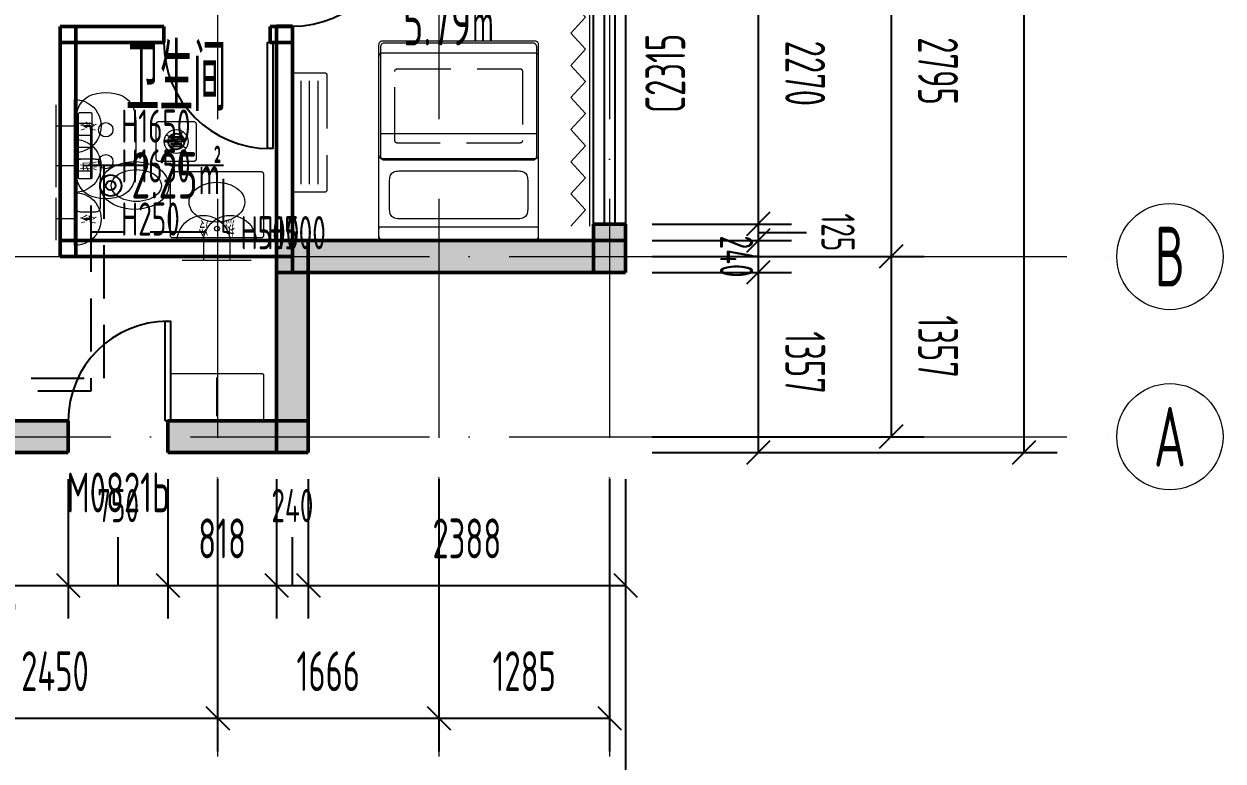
# Model space of a CAD drawing. Header units: millimetres. Extents: x -26062 to 33338, y -26608 to 15392.
# Drawn here: x 3247 to 12276, y -12535 to -6983 of the extents above; entities that cross this region are included whole.
import ezdxf
from ezdxf.enums import TextEntityAlignment as Align

# ---------------------------------------------------------------- set-up
doc = ezdxf.new("R2010")
doc.units = ezdxf.units.MM
doc.header["$LTSCALE"] = 100
doc.linetypes.add('CENTER', pattern=[24, 18, -3, 0, -3])
doc.linetypes.add('DASHED', pattern=[6, 4, -2])
for name, color, linetype, lineweight in [('AXIS', 1, 'CENTER', 13), ('AXIS-NUM', 3, 'CONTINUOUS', 18), ('DIM', 3, 'CONTINUOUS', 13), ('DOOR', 4, 'CONTINUOUS', 25), ('ELEC', 6, 'CONTINUOUS', 18), ('FURN', 8, 'CONTINUOUS', 13), ('MEP-COLD', 4, 'CONTINUOUS', 25), ('MEP-HOT', 6, 'CONTINUOUS', 25), ('ROOM-TEXT', 7, 'CONTINUOUS', 25), ('STRUCT', 7, 'CONTINUOUS', 25), ('WALL', 7, 'CONTINUOUS', 50), ('WALL-HATCH', 7, 'CONTINUOUS', 13), ('WINDOW', 4, 'CONTINUOUS', 25)]:
    doc.layers.add(name, color=color, linetype=linetype, lineweight=lineweight)
doc.styles.add('HZ', font='gbenor.shx', dxfattribs={"width": 0.7, "bigfont": 'gbcbig.shx'})
doc.dimstyles.new('GB', dxfattribs={"dimscale": 100, "dimtxt": 3, "dimasz": 1.25, "dimexe": 2.5, "dimexo": 2, "dimgap": 1, "dimtad": 1, "dimdec": 0, "dimtxsty": 'HZ', "dimtsz": 1.25, "dimcen": 2.5, "dimazin": 3, "dimtfac": 1, "dimtmove": 1, "dimatfit": 3})

# ---------------------------------------------------------------- blocks, each defined once
blk = doc.blocks.new('家具-单人床1.2m-10')
at = {"color": 0, "lineweight": -2}
blk.add_line((-585, -50), (585, -50), dxfattribs=at)
for points in [[(-570, 750), (570, 750), (574.79, 749.79), (579.17, 749.17), (583.13, 748.13), (586.67, 746.67), (589.79, 744.79), (592.5, 742.5), (594.79, 739.79), (596.67, 736.67), (598.13, 733.13), (599.17, 729.17), (599.79, 724.79), (600, 720), (600, -720), (599.79, -724.79), (599.17, -729.17), (598.13, -733.12), (596.67, -736.67), (594.79, -739.79), (592.5, -742.5), (589.79, -744.79), (586.67, -746.67), (583.13, -748.12), (579.17, -749.17), (574.79, -749.79), (570, -750), (-570, -750), (-574.79, -749.79), (-579.17, -749.17), (-583.12, -748.12), (-586.67, -746.67), (-589.79, -744.79), (-592.5, -742.5), (-594.79, -739.79), (-596.67, -736.67), (-598.12, -733.12), (-599.17, -729.17), (-599.79, -724.79), (-600, -720), (-600, 720), (-599.79, 724.79), (-599.17, 729.17), (-598.12, 733.13), (-596.67, 736.67), (-594.79, 739.79), (-592.5, 742.5), (-589.79, 744.79), (-586.67, 746.67), (-583.12, 748.13), (-579.17, 749.17), (-574.79, 749.79)], [(-580, 750), (580, 750), (583.19, 749.86), (586.11, 749.44), (588.75, 748.75), (591.11, 747.78), (593.19, 746.53), (595, 745), (596.53, 743.19), (597.78, 741.11), (598.75, 738.75), (599.44, 736.11), (599.86, 733.19), (600, 730), (600, 670), (599.86, 666.81), (599.44, 663.89), (598.75, 661.25), (597.78, 658.89), (596.53, 656.81), (595, 655), (593.19, 653.47), (591.11, 652.22), (588.75, 651.25), (586.11, 650.56), (583.19, 650.14), (580, 650), (-580, 650), (-583.19, 650.14), (-586.11, 650.56), (-588.75, 651.25), (-591.11, 652.22), (-593.19, 653.47), (-595, 655), (-596.53, 656.81), (-597.78, 658.89), (-598.75, 661.25), (-599.44, 663.89), (-599.86, 666.81), (-600, 670), (-600, 730), (-599.86, 733.19), (-599.44, 736.11), (-598.75, 738.75), (-597.78, 741.11), (-596.53, 743.19), (-595, 745), (-593.19, 746.53), (-591.11, 747.78), (-588.75, 748.75), (-586.11, 749.44), (-583.19, 749.86)], [(-450, 590), (450, 590), (461.18, 589.51), (471.39, 588.06), (480.63, 585.63), (488.89, 582.22), (496.18, 577.85), (502.5, 572.5), (507.85, 566.18), (512.22, 558.89), (515.63, 550.63), (518.06, 541.39), (519.51, 531.18), (520, 520), (520, 300), (519.51, 288.82), (518.06, 278.61), (515.63, 269.38), (512.22, 261.11), (507.85, 253.82), (502.5, 247.5), (496.18, 242.15), (488.89, 237.78), (480.63, 234.38), (471.39, 231.94), (461.18, 230.49), (450, 230), (-450, 230), (-461.18, 230.49), (-471.39, 231.94), (-480.62, 234.38), (-488.89, 237.78), (-496.18, 242.15), (-502.5, 247.5), (-507.85, 253.82), (-512.22, 261.11), (-515.62, 269.38), (-518.06, 278.61), (-519.51, 288.82), (-520, 300), (-520, 520), (-519.51, 531.18), (-518.06, 541.39), (-515.62, 550.63), (-512.22, 558.89), (-507.85, 566.18), (-502.5, 572.5), (-496.18, 577.85), (-488.89, 582.22), (-480.62, 585.63), (-471.39, 588.06), (-461.18, 589.51)], [(-555, 150), (555, 150), (559.79, 149.79), (564.17, 149.17), (568.13, 148.13), (571.67, 146.67), (574.79, 144.79), (577.5, 142.5), (579.79, 139.79), (581.67, 136.67), (583.13, 133.13), (584.17, 129.17), (584.79, 124.79), (585, 120), (585, -705), (584.79, -709.79), (584.17, -714.17), (583.13, -718.12), (581.67, -721.67), (579.79, -724.79), (577.5, -727.5), (574.79, -729.79), (571.67, -731.67), (568.13, -733.12), (564.17, -734.17), (559.79, -734.79), (555, -735), (-555, -735), (-559.79, -734.79), (-564.17, -734.17), (-568.12, -733.12), (-571.67, -731.67), (-574.79, -729.79), (-577.5, -727.5), (-579.79, -724.79), (-581.67, -721.67), (-583.12, -718.12), (-584.17, -714.17), (-584.79, -709.79), (-585, -705), (-585, 120), (-584.79, 124.79), (-584.17, 129.17), (-583.12, 133.13), (-581.67, 136.67), (-579.79, 139.79), (-577.5, 142.5), (-574.79, 144.79), (-571.67, 146.67), (-568.12, 148.13), (-564.17, 149.17), (-559.79, 149.79)]]:
    blk.add_lwpolyline(points, close=True, dxfattribs=at)
blk = doc.blocks.new('家具-落地窗帘-11')
at = {"color": 0, "lineweight": -2}
blk.add_line((-1150, 60), (1150, 60), dxfattribs=at)
blk.add_lwpolyline([(-1150, 30), (-1028.95, -80), (-907.89, 30), (-786.84, -80), (-665.79, 30), (-544.74, -80), (-423.68, 30), (-302.63, -80), (-181.58, 30), (-60.53, -80), (60.53, 30), (181.58, -80), (302.63, 30), (423.68, -80), (544.74, 30), (665.79, -80), (786.84, 30), (907.89, -80), (1028.95, 30), (1150, -80)], dxfattribs=at)
blk = doc.blocks.new('家具-挂机空调-3')
at = {"color": 0, "lineweight": -2}
for p, q in [((-390, 65), (390, 65)), ((-390, 0), (390, 0)), ((-390, -65), (390, -65))]:
    blk.add_line(p, q, dxfattribs=at)
at = {"color": 0, "linetype": 'DASHED', "lineweight": -2}
blk.add_lwpolyline([(-430, 130), (430, 130), (433.19, 129.86), (436.11, 129.44), (438.75, 128.75), (441.11, 127.78), (443.19, 126.53), (445, 125), (446.53, 123.19), (447.78, 121.11), (448.75, 118.75), (449.44, 116.11), (449.86, 113.19), (450, 110), (450, -110), (449.86, -113.19), (449.44, -116.11), (448.75, -118.75), (447.78, -121.11), (446.53, -123.19), (445, -125), (443.19, -126.53), (441.11, -127.78), (438.75, -128.75), (436.11, -129.44), (433.19, -129.86), (430, -130), (-430, -130), (-433.19, -129.86), (-436.11, -129.44), (-438.75, -128.75), (-441.11, -127.78), (-443.19, -126.53), (-445, -125), (-446.53, -123.19), (-447.78, -121.11), (-448.75, -118.75), (-449.44, -116.11), (-449.86, -113.19), (-450, -110), (-450, 110), (-449.86, 113.19), (-449.44, 116.11), (-448.75, 118.75), (-447.78, 121.11), (-446.53, 123.19), (-445, 125), (-443.19, 126.53), (-441.11, 127.78), (-438.75, 128.75), (-436.11, 129.44), (-433.19, 129.86)], close=True, dxfattribs=at)
blk = doc.blocks.new('家具-地毯-12')
at = {"color": 0, "lineweight": -2}
blk.add_lwpolyline([(-570, 400), (570, 400), (574.79, 399.79), (579.17, 399.17), (583.13, 398.13), (586.67, 396.67), (589.79, 394.79), (592.5, 392.5), (594.79, 389.79), (596.67, 386.67), (598.13, 383.13), (599.17, 379.17), (599.79, 374.79), (600, 370), (600, -370), (599.79, -374.79), (599.17, -379.17), (598.13, -383.12), (596.67, -386.67), (594.79, -389.79), (592.5, -392.5), (589.79, -394.79), (586.67, -396.67), (583.13, -398.12), (579.17, -399.17), (574.79, -399.79), (570, -400), (-570, -400), (-574.79, -399.79), (-579.17, -399.17), (-583.12, -398.12), (-586.67, -396.67), (-589.79, -394.79), (-592.5, -392.5), (-594.79, -389.79), (-596.67, -386.67), (-598.12, -383.12), (-599.17, -379.17), (-599.79, -374.79), (-600, -370), (-600, 370), (-599.79, 374.79), (-599.17, 379.17), (-598.12, 383.13), (-596.67, 386.67), (-594.79, 389.79), (-592.5, 392.5), (-589.79, 394.79), (-586.67, 396.67), (-583.12, 398.13), (-579.17, 399.17), (-574.79, 399.79)], close=True, dxfattribs=at)
at = {"color": 0, "linetype": 'DASHED', "lineweight": -2}
blk.add_lwpolyline([(-460, 280), (460, 280), (463.19, 279.86), (466.11, 279.44), (468.75, 278.75), (471.11, 277.78), (473.19, 276.53), (475, 275), (476.53, 273.19), (477.78, 271.11), (478.75, 268.75), (479.44, 266.11), (479.86, 263.19), (480, 260), (480, -260), (479.86, -263.19), (479.44, -266.11), (478.75, -268.75), (477.78, -271.11), (476.53, -273.19), (475, -275), (473.19, -276.53), (471.11, -277.78), (468.75, -278.75), (466.11, -279.44), (463.19, -279.86), (460, -280), (-460, -280), (-463.19, -279.86), (-466.11, -279.44), (-468.75, -278.75), (-471.11, -277.78), (-473.19, -276.53), (-475, -275), (-476.53, -273.19), (-477.78, -271.11), (-478.75, -268.75), (-479.44, -266.11), (-479.86, -263.19), (-480, -260), (-480, 260), (-479.86, 263.19), (-479.44, 266.11), (-478.75, 268.75), (-477.78, 271.11), (-476.53, 273.19), (-475, 275), (-473.19, 276.53), (-471.11, 277.78), (-468.75, 278.75), (-466.11, 279.44), (-463.19, 279.86)], close=True, dxfattribs=at)
blk = doc.blocks.new('家具-鞋柜-20')
at = {"color": 0, "lineweight": -2}
blk.add_line((0, 145), (0, -145), dxfattribs=at)
blk.add_lwpolyline([(-340, 175), (340, 175), (341.6, 174.93), (343.06, 174.72), (344.38, 174.38), (345.56, 173.89), (346.6, 173.26), (347.5, 172.5), (348.26, 171.6), (348.89, 170.56), (349.38, 169.38), (349.72, 168.06), (349.93, 166.6), (350, 165), (350, -165), (349.93, -166.6), (349.72, -168.06), (349.38, -169.37), (348.89, -170.56), (348.26, -171.6), (347.5, -172.5), (346.6, -173.26), (345.56, -173.89), (344.38, -174.37), (343.06, -174.72), (341.6, -174.93), (340, -175), (-340, -175), (-341.6, -174.93), (-343.06, -174.72), (-344.37, -174.37), (-345.56, -173.89), (-346.6, -173.26), (-347.5, -172.5), (-348.26, -171.6), (-348.89, -170.56), (-349.37, -169.37), (-349.72, -168.06), (-349.93, -166.6), (-350, -165), (-350, 165), (-349.93, 166.6), (-349.72, 168.06), (-349.37, 169.38), (-348.89, 170.56), (-348.26, 171.6), (-347.5, 172.5), (-346.6, 173.26), (-345.56, 173.89), (-344.37, 174.38), (-343.06, 174.72), (-341.6, 174.93)], close=True, dxfattribs=at)
blk = doc.blocks.new('家具-马桶-22')
at = {"color": 0, "lineweight": -2}
for points in [[(-160, 350), (160, 350), (166.39, 349.72), (172.22, 348.89), (177.5, 347.5), (182.22, 345.56), (186.39, 343.06), (190, 340), (193.06, 336.39), (195.56, 332.22), (197.5, 327.5), (198.89, 322.22), (199.72, 316.39), (200, 310), (200, 208), (199.72, 201.61), (198.89, 195.78), (197.5, 190.5), (195.56, 185.78), (193.06, 181.61), (190, 178), (186.39, 174.94), (182.22, 172.44), (177.5, 170.5), (172.22, 169.11), (166.39, 168.28), (160, 168), (-160, 168), (-166.39, 168.28), (-172.22, 169.11), (-177.5, 170.5), (-182.22, 172.44), (-186.39, 174.94), (-190, 178), (-193.06, 181.61), (-195.56, 185.78), (-197.5, 190.5), (-198.89, 195.78), (-199.72, 201.61), (-200, 208), (-200, 310), (-199.72, 316.39), (-198.89, 322.22), (-197.5, 327.5), (-195.56, 332.22), (-193.06, 336.39), (-190, 340), (-186.39, 343.06), (-182.22, 345.56), (-177.5, 347.5), (-172.22, 348.89), (-166.39, 349.72)], [(180, -91), (178.46, -124.81), (173.87, -158.03), (166.3, -190.12), (155.88, -220.5), (142.8, -248.67), (127.28, -274.14), (109.58, -296.48), (90, -315.3), (68.88, -330.28), (46.59, -341.17), (23.49, -347.78), (0, -350), (-23.49, -347.78), (-46.59, -341.17), (-68.88, -330.28), (-90, -315.3), (-109.58, -296.48), (-127.28, -274.14), (-142.8, -248.67), (-155.88, -220.5), (-166.3, -190.12), (-173.87, -158.03), (-178.46, -124.81), (-180, -91), (-178.46, -57.19), (-173.87, -23.97), (-166.3, 8.12), (-155.88, 38.5), (-142.8, 66.67), (-127.28, 92.14), (-109.58, 114.48), (-90, 133.3), (-68.88, 148.28), (-46.59, 159.17), (-23.49, 165.78), (0, 168), (23.49, 165.78), (46.59, 159.17), (68.88, 148.28), (90, 133.3), (109.58, 114.48), (127.28, 92.14), (142.8, 66.67), (155.88, 38.5), (166.3, 8.12), (173.87, -23.97), (178.46, -57.19)], [(120, -105), (118.97, -129.67), (115.91, -153.92), (110.87, -177.33), (103.92, -199.5), (95.2, -220.06), (84.85, -238.64), (73.05, -254.94), (60, -268.68), (45.92, -279.61), (31.06, -287.56), (15.66, -292.38), (0, -294), (-15.66, -292.38), (-31.06, -287.56), (-45.92, -279.61), (-60, -268.68), (-73.05, -254.94), (-84.85, -238.64), (-95.2, -220.06), (-103.92, -199.5), (-110.87, -177.33), (-115.91, -153.92), (-118.97, -129.67), (-120, -105), (-118.97, -80.33), (-115.91, -56.08), (-110.87, -32.67), (-103.92, -10.5), (-95.2, 10.06), (-84.85, 28.64), (-73.05, 44.94), (-60, 58.68), (-45.92, 69.61), (-31.06, 77.56), (-15.66, 82.38), (0, 84), (15.66, 82.38), (31.06, 77.56), (45.92, 69.61), (60, 58.68), (73.05, 44.94), (84.85, 28.64), (95.2, 10.06), (103.92, -10.5), (110.87, -32.67), (115.91, -56.08), (118.97, -80.33)]]:
    blk.add_lwpolyline(points, close=True, dxfattribs=at)
blk = doc.blocks.new('家具-浴室柜-23')
at = {"color": 0, "lineweight": -2}
blk.add_line((-297.5, 275), (297.5, 275), dxfattribs=at)
for points in [[(-330, 250), (330, 250), (333.19, 249.86), (336.11, 249.44), (338.75, 248.75), (341.11, 247.78), (343.19, 246.53), (345, 245), (346.53, 243.19), (347.78, 241.11), (348.75, 238.75), (349.44, 236.11), (349.86, 233.19), (350, 230), (350, -230), (349.86, -233.19), (349.44, -236.11), (348.75, -238.75), (347.78, -241.11), (346.53, -243.19), (345, -245), (343.19, -246.53), (341.11, -247.78), (338.75, -248.75), (336.11, -249.44), (333.19, -249.86), (330, -250), (-330, -250), (-333.19, -249.86), (-336.11, -249.44), (-338.75, -248.75), (-341.11, -247.78), (-343.19, -246.53), (-345, -245), (-346.53, -243.19), (-347.78, -241.11), (-348.75, -238.75), (-349.44, -236.11), (-349.86, -233.19), (-350, -230), (-350, 230), (-349.86, 233.19), (-349.44, 236.11), (-348.75, 238.75), (-347.78, 241.11), (-346.53, 243.19), (-345, 245), (-343.19, 246.53), (-341.11, 247.78), (-338.75, 248.75), (-336.11, 249.44), (-333.19, 249.86)], [(210, -20), (208.2, -39.58), (202.84, -58.82), (194.01, -77.4), (181.87, -95), (166.6, -111.31), (148.49, -126.07), (127.84, -139), (105, -149.9), (80.36, -158.58), (54.35, -164.89), (27.41, -168.72), (0, -170), (-27.41, -168.72), (-54.35, -164.89), (-80.36, -158.58), (-105, -149.9), (-127.84, -139), (-148.49, -126.07), (-166.6, -111.31), (-181.87, -95), (-194.01, -77.4), (-202.84, -58.82), (-208.2, -39.58), (-210, -20), (-208.2, -0.42), (-202.84, 18.82), (-194.01, 37.4), (-181.87, 55), (-166.6, 71.31), (-148.49, 86.07), (-127.84, 99), (-105, 109.9), (-80.36, 118.58), (-54.35, 124.89), (-27.41, 128.72), (0, 130), (27.41, 128.72), (54.35, 124.89), (80.36, 118.58), (105, 109.9), (127.84, 99), (148.49, 86.07), (166.6, 71.31), (181.87, 55), (194.01, 37.4), (202.84, 18.82), (208.2, -0.42)]]:
    blk.add_lwpolyline(points, close=True, dxfattribs=at)
blk.add_circle((0, 180), 18, dxfattribs=at)
blk = doc.blocks.new('家具-电热水器-24')
at = {"color": 0, "linetype": 'DASHED', "lineweight": -2}
blk.add_lwpolyline([(-175, 225), (175, 225), (210.94, 223.44), (243.75, 218.75), (273.44, 210.94), (300, 200), (323.44, 185.94), (343.75, 168.75), (360.94, 148.44), (375, 125), (385.94, 98.44), (393.75, 68.75), (398.44, 35.94), (400, 0), (398.44, -35.94), (393.75, -68.75), (385.94, -98.44), (375, -125), (360.94, -148.44), (343.75, -168.75), (323.44, -185.94), (300, -200), (273.44, -210.94), (243.75, -218.75), (210.94, -223.44), (175, -225), (-175, -225), (-210.94, -223.44), (-243.75, -218.75), (-273.44, -210.94), (-300, -200), (-323.44, -185.94), (-343.75, -168.75), (-360.94, -148.44), (-375, -125), (-385.94, -98.44), (-393.75, -68.75), (-398.44, -35.94), (-400, 0), (-398.44, 35.94), (-393.75, 68.75), (-385.94, 98.44), (-375, 125), (-360.94, 148.44), (-343.75, 168.75), (-323.44, 185.94), (-300, 200), (-273.44, 210.94), (-243.75, 218.75), (-210.94, 223.44)], close=True, dxfattribs=at)
at = {"color": 0, "lineweight": -2}
for centre in [(-120, 0), (120, 0)]:
    blk.add_circle(centre, 54, dxfattribs=at)
blk = doc.blocks.new('家具-风暖浴霸-25')
at = {"color": 0, "lineweight": -2}
for q in [(-69.33, 47.43), (-47.43, -69.33), (47.43, 69.33), (69.33, -47.43)]:
    blk.add_line((0, 0), q, dxfattribs=at)
at = {"color": 0, "linetype": 'DASHED', "lineweight": -2}
blk.add_lwpolyline([(-130, 150), (130, 150), (133.19, 149.86), (136.11, 149.44), (138.75, 148.75), (141.11, 147.78), (143.19, 146.53), (145, 145), (146.53, 143.19), (147.78, 141.11), (148.75, 138.75), (149.44, 136.11), (149.86, 133.19), (150, 130), (150, -130), (149.86, -133.19), (149.44, -136.11), (148.75, -138.75), (147.78, -141.11), (146.53, -143.19), (145, -145), (143.19, -146.53), (141.11, -147.78), (138.75, -148.75), (136.11, -149.44), (133.19, -149.86), (130, -150), (-130, -150), (-133.19, -149.86), (-136.11, -149.44), (-138.75, -148.75), (-141.11, -147.78), (-143.19, -146.53), (-145, -145), (-146.53, -143.19), (-147.78, -141.11), (-148.75, -138.75), (-149.44, -136.11), (-149.86, -133.19), (-150, -130), (-150, 130), (-149.86, 133.19), (-149.44, 136.11), (-148.75, 138.75), (-147.78, 141.11), (-146.53, 143.19), (-145, 145), (-143.19, 146.53), (-141.11, 147.78), (-138.75, 148.75), (-136.11, 149.44), (-133.19, 149.86)], close=True, dxfattribs=at)
at = {"color": 0, "lineweight": -2}
blk.add_circle((0, 0), 90, dxfattribs=at)
blk = doc.blocks.new('家具-电热毛巾架-26')
at = {"color": 0, "lineweight": -2}
for p, q in [((-190, 50), (-190, -50)), ((-100, 50), (-100, -50)), ((-10, 50), (-10, -50)), ((80, 50), (80, -50)), ((170, 50), (170, -50))]:
    blk.add_line(p, q, dxfattribs=at)
blk.add_lwpolyline([(-240, 50), (240, 50), (241.6, 49.93), (243.06, 49.72), (244.38, 49.38), (245.56, 48.89), (246.6, 48.26), (247.5, 47.5), (248.26, 46.6), (248.89, 45.56), (249.38, 44.38), (249.72, 43.06), (249.93, 41.6), (250, 40), (250, -40), (249.93, -41.6), (249.72, -43.06), (249.38, -44.37), (248.89, -45.56), (248.26, -46.6), (247.5, -47.5), (246.6, -48.26), (245.56, -48.89), (244.38, -49.37), (243.06, -49.72), (241.6, -49.93), (240, -50), (-240, -50), (-241.6, -49.93), (-243.06, -49.72), (-244.37, -49.37), (-245.56, -48.89), (-246.6, -48.26), (-247.5, -47.5), (-248.26, -46.6), (-248.89, -45.56), (-249.37, -44.37), (-249.72, -43.06), (-249.93, -41.6), (-250, -40), (-250, 40), (-249.93, 41.6), (-249.72, 43.06), (-249.37, 44.38), (-248.89, 45.56), (-248.26, 46.6), (-247.5, 47.5), (-246.6, 48.26), (-245.56, 48.89), (-244.37, 49.38), (-243.06, 49.72), (-241.6, 49.93)], close=True, dxfattribs=at)
blk = doc.blocks.new('*D39')
at = {"color": 0, "lineweight": -2}
for p, q in [((2440, -10412), (2440, -11462)), ((3580, -10412), (3580, -11462)), ((2351.61, -11123.61), (2528.39, -11300.39)), ((3491.61, -11123.61), (3668.39, -11300.39)), ((2440, -11212), (3580, -11212)), ((3010, -11212), (3010, -11288.14))]:
    blk.add_line(p, q, dxfattribs=at)
at = {"color": 0, "lineweight": -2, "style": 'HZ', "width": 0.7}
blk.add_text('1140', height=250, dxfattribs=at).set_placement((3010, -11575.64), align=Align.BOTTOM_CENTER)
blk = doc.blocks.new('*D40')
at = {"color": 0, "lineweight": -2}
for p, q in [((3580, -10412), (3580, -11462)), ((4330, -10412), (4330, -11462)), ((3955, -11212), (3955, -10848.36)), ((3491.61, -11123.61), (3668.39, -11300.39)), ((4241.61, -11123.61), (4418.39, -11300.39)), ((3580, -11212), (4330, -11212))]:
    blk.add_line(p, q, dxfattribs=at)
at = {"color": 0, "lineweight": -2, "style": 'HZ', "width": 0.7}
blk.add_text('750', height=250, dxfattribs=at).set_placement((3955, -10810.86), align=Align.BOTTOM_CENTER)
blk = doc.blocks.new('*D41')
at = {"color": 0, "lineweight": -2}
for p, q in [((4330, -10412), (4330, -11462)), ((5148, -10412), (5148, -11462)), ((4241.61, -11123.61), (4418.39, -11300.39)), ((5059.61, -11123.61), (5236.39, -11300.39)), ((4330, -11212), (5148, -11212))]:
    blk.add_line(p, q, dxfattribs=at)
at = {"color": 0, "lineweight": -2, "style": 'HZ', "width": 0.7}
blk.add_text('818', height=300, dxfattribs=at).set_placement((4739, -11098.36), align=Align.BOTTOM_CENTER)
blk = doc.blocks.new('*D42')
at = {"color": 0, "lineweight": -2}
for p, q in [((5148, -10412), (5148, -11462)), ((5388, -10412), (5388, -11462)), ((5268, -11212), (5268, -10848.36)), ((5059.61, -11123.61), (5236.39, -11300.39)), ((5299.61, -11123.61), (5476.39, -11300.39)), ((5148, -11212), (5388, -11212))]:
    blk.add_line(p, q, dxfattribs=at)
at = {"color": 0, "lineweight": -2, "style": 'HZ', "width": 0.7}
blk.add_text('240', height=250, dxfattribs=at).set_placement((5268, -10810.86), align=Align.BOTTOM_CENTER)
blk = doc.blocks.new('*D43')
at = {"color": 0, "lineweight": -2}
for p, q in [((5388, -10412), (5388, -11462)), ((7776, -10412), (7776, -11462)), ((5299.61, -11123.61), (5476.39, -11300.39)), ((7687.61, -11123.61), (7864.39, -11300.39)), ((5388, -11212), (7776, -11212))]:
    blk.add_line(p, q, dxfattribs=at)
at = {"color": 0, "lineweight": -2, "style": 'HZ', "width": 0.7}
blk.add_text('2388', height=300, dxfattribs=at).set_placement((6582, -11098.36), align=Align.BOTTOM_CENTER)
blk = doc.blocks.new('*D44')
at = {"color": 0, "lineweight": -2}
for p, q in [((0, -10412), (0, -13462)), ((7776, -10412), (7776, -13462)), ((-88.39, -13123.61), (88.39, -13300.39)), ((7687.61, -13123.61), (7864.39, -13300.39)), ((0, -13212), (7776, -13212))]:
    blk.add_line(p, q, dxfattribs=at)
at = {"color": 0, "lineweight": -2, "style": 'HZ', "width": 0.7}
blk.add_text('7776', height=300, dxfattribs=at).set_placement((3888, -13098.36), align=Align.BOTTOM_CENTER)
blk = doc.blocks.new('*D49')
at = {"color": 0, "lineweight": -2}
for p, q in [((8864.39, -6131.61), (8687.61, -6308.39)), ((7976, -6220), (9026, -6220)), ((8776, -6220), (8776, -8490)), ((8864.39, -8401.61), (8687.61, -8578.39)), ((7976, -8490), (9026, -8490))]:
    blk.add_line(p, q, dxfattribs=at)
at = {"color": 0, "lineweight": -2, "style": 'HZ', "width": 0.7}
blk.add_text('2270', height=300, rotation=-90, dxfattribs=at).set_placement((8889.64, -7355), align=Align.BOTTOM_CENTER)
blk = doc.blocks.new('*D50')
at = {"color": 0, "lineweight": -2}
for p, q in [((8864.39, -8401.61), (8687.61, -8578.39)), ((7976, -8490), (9026, -8490)), ((8864.39, -8526.61), (8687.61, -8703.39)), ((8776, -8490), (8776, -8615)), ((8776, -8552.5), (9139.64, -8552.5)), ((7976, -8615), (9026, -8615))]:
    blk.add_line(p, q, dxfattribs=at)
at = {"color": 0, "lineweight": -2, "style": 'HZ', "width": 0.7}
blk.add_text('125', height=250, rotation=-90, dxfattribs=at).set_placement((9177.14, -8552.5), align=Align.BOTTOM_CENTER)
blk = doc.blocks.new('*D51')
at = {"color": 0, "lineweight": -2}
for p, q in [((8864.39, -8526.61), (8687.61, -8703.39)), ((7976, -8615), (9026, -8615)), ((8776, -8615), (8776, -8855)), ((8776, -8735), (8699.86, -8735)), ((8864.39, -8766.61), (8687.61, -8943.39)), ((7976, -8855), (9026, -8855))]:
    blk.add_line(p, q, dxfattribs=at)
at = {"color": 0, "lineweight": -2, "style": 'HZ', "width": 0.7}
blk.add_text('240', height=250, rotation=-90, dxfattribs=at).set_placement((8412.36, -8735), align=Align.BOTTOM_CENTER)
blk = doc.blocks.new('*D52')
at = {"color": 0, "lineweight": -2}
for p, q in [((8864.39, -8766.61), (8687.61, -8943.39)), ((7976, -8855), (9026, -8855)), ((8776, -8855), (8776, -10212)), ((8864.39, -10123.61), (8687.61, -10300.39)), ((7976, -10212), (9026, -10212))]:
    blk.add_line(p, q, dxfattribs=at)
at = {"color": 0, "lineweight": -2, "style": 'HZ', "width": 0.7}
blk.add_text('1357', height=300, rotation=-90, dxfattribs=at).set_placement((8889.64, -9533.5), align=Align.BOTTOM_CENTER)
blk = doc.blocks.new('*D53')
at = {"color": 0, "lineweight": -2}
for p, q in [((10864.39, -2146.61), (10687.61, -2323.39)), ((7976, -2235), (11026, -2235)), ((10776, -2235), (10776, -10212)), ((10864.39, -10123.61), (10687.61, -10300.39)), ((7976, -10212), (11026, -10212))]:
    blk.add_line(p, q, dxfattribs=at)
at = {"color": 0, "lineweight": -2, "style": 'HZ', "width": 0.7}
blk.add_text('7977', height=300, rotation=-90, dxfattribs=at).set_placement((10889.64, -6223.5), align=Align.BOTTOM_CENTER)
blk = doc.blocks.new('*D57')
at = {"color": 0, "lineweight": -2}
for p, q in [((2255, -10412), (2255, -12462)), ((4705, -10412), (4705, -12462)), ((2166.61, -12123.61), (2343.39, -12300.39)), ((4616.61, -12123.61), (4793.39, -12300.39)), ((2255, -12212), (4705, -12212))]:
    blk.add_line(p, q, dxfattribs=at)
at = {"color": 0, "lineweight": -2, "style": 'HZ', "width": 0.7}
blk.add_text('2450', height=300, dxfattribs=at).set_placement((3480, -12098.36), align=Align.BOTTOM_CENTER)
blk = doc.blocks.new('*D59')
at = {"color": 0, "lineweight": -2}
for p, q in [((4705, -10412), (4705, -12462)), ((6371, -10412), (6371, -12462)), ((4616.61, -12123.61), (4793.39, -12300.39)), ((6282.61, -12123.61), (6459.39, -12300.39)), ((4705, -12212), (6371, -12212))]:
    blk.add_line(p, q, dxfattribs=at)
at = {"color": 0, "lineweight": -2, "style": 'HZ', "width": 0.7}
blk.add_text('1666', height=300, dxfattribs=at).set_placement((5538, -12098.36), align=Align.BOTTOM_CENTER)
blk = doc.blocks.new('*D61')
at = {"color": 0, "lineweight": -2}
for p, q in [((6371, -10412), (6371, -12462)), ((7656, -10412), (7656, -12462)), ((6282.61, -12123.61), (6459.39, -12300.39)), ((7567.61, -12123.61), (7744.39, -12300.39)), ((6371, -12212), (7656, -12212))]:
    blk.add_line(p, q, dxfattribs=at)
at = {"color": 0, "lineweight": -2, "style": 'HZ', "width": 0.7}
blk.add_text('1285', height=300, dxfattribs=at).set_placement((7013.5, -12098.36), align=Align.BOTTOM_CENTER)
blk = doc.blocks.new('*D67')
at = {"color": 0, "lineweight": -2}
for p, q in [((9864.39, -5851.61), (9687.61, -6028.39)), ((7976, -5940), (10026, -5940)), ((9776, -5940), (9776, -8735)), ((9864.39, -8646.61), (9687.61, -8823.39)), ((7976, -8735), (10026, -8735))]:
    blk.add_line(p, q, dxfattribs=at)
at = {"color": 0, "lineweight": -2, "style": 'HZ', "width": 0.7}
blk.add_text('2795', height=300, rotation=-90, dxfattribs=at).set_placement((9889.64, -7337.5), align=Align.BOTTOM_CENTER)
blk = doc.blocks.new('*D69')
at = {"color": 0, "lineweight": -2}
for p, q in [((9864.39, -8646.61), (9687.61, -8823.39)), ((7976, -8735), (10026, -8735)), ((9776, -8735), (9776, -10092)), ((9864.39, -10003.61), (9687.61, -10180.39)), ((7976, -10092), (10026, -10092))]:
    blk.add_line(p, q, dxfattribs=at)
at = {"color": 0, "lineweight": -2, "style": 'HZ', "width": 0.7}
blk.add_text('1357', height=300, rotation=-90, dxfattribs=at).set_placement((9889.64, -9413.5), align=Align.BOTTOM_CENTER)

msp = doc.modelspace()

# ---------------------------------------------------------------- hatches: boundary and pattern name
at = {"layer": 'WALL-HATCH'}
for points in [[(7776, -8490), (7776, -8855), (7536, -8855), (7536, -8490)], [(5148, -8615), (5388, -8615), (5388, -8855), (5148, -8855)], [(5148, -8615), (7776, -8615), (7776, -8855), (5148, -8855)], [(5388, -8615), (5388, -10212), (5148, -10212), (5148, -8615)], [(2320, -9972), (3580, -9972), (3580, -10212), (2320, -10212)], [(4330, -9972), (5388, -9972), (5388, -10212), (4330, -10212)]]:
    msp.add_hatch(color=256, dxfattribs=at).paths.add_polyline_path(points)

# ---------------------------------------------------------------- linework, layer by layer
at = {"layer": 'AXIS'}
for p, q in [((4705, 3700), (4705, -13912)), ((6371, 3700), (6371, -13912)), ((7656, 3700), (7656, -13912)), ((-2700, -8735), (11476, -8735)), ((-2700, -10092), (11476, -10092))]:
    msp.add_line(p, q, dxfattribs=at)
at = {"layer": 'AXIS-NUM'}
for centre in [(11876, -8735), (11876, -10092)]:
    msp.add_circle(centre, 400, dxfattribs=at)
at = {"layer": 'DOOR'}
for p, q in [((4300, -7002), (4300, -7122)), ((5100, -7002), (5100, -7122)), ((5268, -7000), (5148, -7000)), ((3580, -9972), (3580, -10212)), ((4330, -9972), (4330, -10212))]:
    msp.add_line(p, q, dxfattribs=at)
for points in [[(5120, -7122), (5120, -7922), (5080, -7922), (5080, -7122)], [(4310, -9972), (4310, -9222), (4350, -9222), (4350, -9972)]]:
    msp.add_lwpolyline(points, close=True, dxfattribs=at)
for centre, radius, start, end in [((5268, -6220), 780, 270, 0), ((5100, -7122), 800, 180, 270), ((4330, -9972), 750, 90, 180)]:
    msp.add_arc(centre, radius, start, end, dxfattribs=at)
at = {"layer": 'ELEC'}
for p, q in [((3488, -7912), (3488, -7592)), ((3628, -7752), (3488, -7752)), ((3488, -8212), (3488, -7892)), ((3628, -8052), (3488, -8052)), ((3488, -8612), (3488, -8292)), ((3628, -8452), (3488, -8452)), ((4598, -8625), (4598, -8765)), ((4798, -8625), (4798, -8765)), ((4758, -8765), (4438, -8765)), ((4958, -8765), (4638, -8765))]:
    msp.add_line(p, q, dxfattribs=at)
for points in [[(3628, -7952), (3628, -7552), (3654.11, -7553.71), (3679.76, -7558.81), (3704.54, -7567.22), (3728, -7578.79), (3749.75, -7593.33), (3769.42, -7610.58), (3786.67, -7630.25), (3801.21, -7652), (3812.78, -7675.46), (3821.19, -7700.24), (3826.29, -7725.89), (3828, -7752), (3826.29, -7778.11), (3821.19, -7803.76), (3812.78, -7828.54), (3801.21, -7852), (3786.67, -7873.75), (3769.42, -7893.42), (3749.75, -7910.67), (3728, -7925.21), (3704.54, -7936.78), (3679.76, -7945.19), (3654.11, -7950.29)], [(3628, -8252), (3628, -7852), (3654.11, -7853.71), (3679.76, -7858.81), (3704.54, -7867.22), (3728, -7878.79), (3749.75, -7893.33), (3769.42, -7910.58), (3786.67, -7930.25), (3801.21, -7952), (3812.78, -7975.46), (3821.19, -8000.24), (3826.29, -8025.89), (3828, -8052), (3826.29, -8078.11), (3821.19, -8103.76), (3812.78, -8128.54), (3801.21, -8152), (3786.67, -8173.75), (3769.42, -8193.42), (3749.75, -8210.67), (3728, -8225.21), (3704.54, -8236.78), (3679.76, -8245.19), (3654.11, -8250.29)], [(3628, -8652), (3628, -8252), (3654.11, -8253.71), (3679.76, -8258.81), (3704.54, -8267.22), (3728, -8278.79), (3749.75, -8293.33), (3769.42, -8310.58), (3786.67, -8330.25), (3801.21, -8352), (3812.78, -8375.46), (3821.19, -8400.24), (3826.29, -8425.89), (3828, -8452), (3826.29, -8478.11), (3821.19, -8503.76), (3812.78, -8528.54), (3801.21, -8552), (3786.67, -8573.75), (3769.42, -8593.42), (3749.75, -8610.67), (3728, -8625.21), (3704.54, -8636.78), (3679.76, -8645.19), (3654.11, -8650.29)], [(4798, -8625), (4398, -8625), (4399.71, -8598.89), (4404.81, -8573.24), (4413.22, -8548.46), (4424.79, -8525), (4439.33, -8503.25), (4456.58, -8483.58), (4476.25, -8466.33), (4498, -8451.79), (4521.46, -8440.22), (4546.24, -8431.81), (4571.89, -8426.71), (4598, -8425), (4624.11, -8426.71), (4649.76, -8431.81), (4674.54, -8440.22), (4698, -8451.79), (4719.75, -8466.33), (4739.42, -8483.58), (4756.67, -8503.25), (4771.21, -8525), (4782.78, -8548.46), (4791.19, -8573.24), (4796.29, -8598.89)], [(4998, -8625), (4598, -8625), (4599.71, -8598.89), (4604.81, -8573.24), (4613.22, -8548.46), (4624.79, -8525), (4639.33, -8503.25), (4656.58, -8483.58), (4676.25, -8466.33), (4698, -8451.79), (4721.46, -8440.22), (4746.24, -8431.81), (4771.89, -8426.71), (4798, -8425), (4824.11, -8426.71), (4849.76, -8431.81), (4874.54, -8440.22), (4898, -8451.79), (4919.75, -8466.33), (4939.42, -8483.58), (4956.67, -8503.25), (4971.21, -8525), (4982.78, -8548.46), (4991.19, -8573.24), (4996.29, -8598.89)]]:
    msp.add_lwpolyline(points, close=True, dxfattribs=at)
at = {"layer": 'MEP-COLD', "linetype": 'DASHED'}
for points in [[(3698, -7752), (3698, -7750), (3750, -7750), (3750, -8450)], [(3698, -8452), (3698, -8450), (3750, -8450), (3750, -9750), (350, -9750), (300, -9701)], [(4598, -8555), (4598, -8550), (3750, -8550)]]:
    msp.add_lwpolyline(points, dxfattribs=at)
at = {"layer": 'MEP-HOT', "linetype": 'DASHED'}
for points in [[(300, -9601), (300, -9650), (3850, -9650), (3850, -8050)], [(4798, -8555), (4798, -8550), (4750, -8550), (4750, -8050), (3750, -8050), (3698, -8052)]]:
    msp.add_lwpolyline(points, dxfattribs=at)
at = {"layer": 'STRUCT'}
for p, q in [((4351, -7832), (4435, -7832)), ((4351, -7850), (4435, -7850)), ((4351, -7868), (4435, -7868)), ((4351, -7886), (4435, -7886)), ((4351, -7904), (4435, -7904))]:
    msp.add_line(p, q, dxfattribs=at)
for centre, radius in [((4393, -7868), 60), ((3900, -8200), 80), ((3900, -8200), 36)]:
    msp.add_circle(centre, radius, dxfattribs=at)
at = {"layer": 'WALL'}
for p, q in [((3518, -7002), (4300, -7002)), ((3518, -7002), (3518, -8735)), ((3638, -7002), (3638, -8735)), ((4300, -7002), (4300, -7122)), ((5100, -7002), (5268, -7002)), ((5100, -7002), (5100, -7122)), ((5148, -7000), (5148, -7122)), ((5268, -7000), (5148, -7000)), ((5148, -7002), (5148, -8735)), ((5268, -7000), (5268, -7122)), ((5268, -7002), (5268, -8735)), ((3518, -7122), (4300, -7122)), ((5100, -7122), (5268, -7122)), ((7536, -8490), (7536, -8855)), ((7776, -8490), (7536, -8490)), ((7776, -8490), (7776, -8855)), ((3518, -8615), (5268, -8615)), ((5148, -8615), (5388, -8615)), ((5148, -8615), (7776, -8615)), ((5148, -8615), (5148, -10212)), ((5148, -8615), (5148, -8855)), ((5268, -8615), (5268, -8855)), ((5388, -8615), (5388, -10212)), ((3518, -8735), (5268, -8735)), ((5148, -8855), (5388, -8855)), ((5148, -8855), (7776, -8855)), ((2320, -9972), (3580, -9972)), ((3580, -9972), (3580, -10212)), ((4330, -9972), (5388, -9972)), ((4330, -9972), (4330, -10212)), ((2320, -10212), (3580, -10212)), ((4330, -10212), (5388, -10212))]:
    msp.add_line(p, q, dxfattribs=at)
at = {"layer": 'WINDOW'}
for p, q in [((7616, -6220), (7616, -8490)), ((7696, -6220), (7696, -8490))]:
    msp.add_line(p, q, dxfattribs=at)
msp.add_lwpolyline([(7776, -6220), (7776, -8490), (7536, -8490), (7536, -6220)], close=True, dxfattribs=at)

# ---------------------------------------------------------------- block references
at = {"layer": 'FURN'}
for name, p, rotation in [('家具-落地窗帘-11', (7446, -7355), 270), ('家具-单人床1.2m-10', (6520, -7860), 180), ('家具-挂机空调-3', (5398, -7800), 90), ('家具-电热水器-24', (3863, -7900), 90), ('家具-电热毛巾架-26', (3708, -7900), 90), ('家具-马桶-22', (3988, -8200), 90), ('家具-浴室柜-23', (4700, -8345), 180), ('家具-鞋柜-20', (4700, -9792), 180)]:
    msp.add_blockref(name, p, dxfattribs=dict(at, rotation=rotation))
for name, p in [('家具-地毯-12', (6520, -7600)), ('家具-风暖浴霸-25', (4393, -7868))]:
    msp.add_blockref(name, p, dxfattribs=at)

# ---------------------------------------------------------------- texts
at = {"layer": 'AXIS-NUM', "style": 'HZ', "width": 0.7}
for s, p in [('B', (11876, -8735)), ('A', (11876, -10092))]:
    msp.add_text(s, height=450, dxfattribs=at).set_placement(p, align=Align.MIDDLE_CENTER)
at = {"layer": 'DOOR', "style": 'HZ', "width": 0.7}
msp.add_text('M0821b', height=300, dxfattribs=at).set_placement((3955, -10512), align=Align.MIDDLE_CENTER)
at = {"layer": 'ELEC', "style": 'HZ', "width": 0.7}
for s, p in [('H1650', (3978, -7752)), ('H1650', (3978, -8052)), ('H250', (3978, -8452)), ('H500', (4878, -8555)), ('H500', (5078, -8555))]:
    msp.add_text(s, height=250, dxfattribs=at).set_placement(p, align=Align.MIDDLE_LEFT)
for s, rotation, p in [('冷', 90, (3738, -7752)), ('热', 90, (3738, -8052)), ('冷', 90, (3738, -8452)), ('冷', 180, (4598, -8515)), ('热', 180, (4798, -8515))]:
    msp.add_text(s, height=115.2, rotation=rotation, dxfattribs=at).set_placement(p, align=Align.MIDDLE_CENTER)
at = {"layer": 'ROOM-TEXT', "style": 'HZ', "width": 0.7}
for s, p in [('5.79㎡', (6446.57, -6795)), ('2.25㎡', (4393, -7948))]:
    msp.add_text(s, height=350, dxfattribs=at).set_placement(p, align=Align.TOP_CENTER)
msp.add_text('卫生间', height=500, dxfattribs=at).set_placement((4393, -7788), align=Align.BOTTOM_CENTER)
at = {"layer": 'WINDOW', "style": 'HZ', "width": 0.7}
msp.add_text('C2315', height=300, rotation=90, dxfattribs=at).set_placement((8076, -7355), align=Align.MIDDLE_CENTER)

# ---------------------------------------------------------------- dimensions: what is measured, and where the dimension line sits
at = {"layer": 'DIM'}
for base, p1, p2, picture, middle in [((10776, -10212), (7776, -2235), (7776, -10212), '*D53', (11039.64, -6223.5)), ((9776, -8735), (7776, -5940), (7776, -8735), '*D67', (10039.64, -7337.5)), ((8776, -8490), (7776, -6220), (7776, -8490), '*D49', (9039.64, -7355)), ((9776, -10092), (7776, -8735), (7776, -10092), '*D69', (10039.64, -9413.5)), ((8776, -10212), (7776, -8855), (7776, -10212), '*D52', (9039.64, -9533.5))]:
    dim = msp.add_linear_dim(base=base, p1=p1, p2=p2, angle=270, dimstyle='GB', dxfattribs=at)
    dim.commit()
    dim.dimension.update_dxf_attribs({"geometry": picture, "text_midpoint": middle})
for base, p1, p2, picture, middle in [((8776, -8615), (7776, -8490), (7776, -8615), '*D50', (9302.14, -8552.5)), ((8776, -8855), (7776, -8615), (7776, -8855), '*D51', (8537.36, -8735))]:
    dim = msp.add_linear_dim(base=base, p1=p1, p2=p2, angle=270, dimstyle='GB', dxfattribs=at)
    dim.commit()
    dim.dimension.update_dxf_attribs({"geometry": picture, "text_midpoint": middle, "dimtype": 160})
for base, p1, p2, picture, middle in [((7776, -13212), (0, -10212), (7776, -10212), '*D44', (3888, -12948.36)), ((4705, -12212), (2255, -10212), (4705, -10212), '*D57', (3480, -11948.36)), ((5148, -11212), (4330, -10212), (5148, -10212), '*D41', (4739, -10948.36)), ((6371, -12212), (4705, -10212), (6371, -10212), '*D59', (5538, -11948.36)), ((7776, -11212), (5388, -10212), (7776, -10212), '*D43', (6582, -10948.36)), ((7656, -12212), (6371, -10212), (7656, -10212), '*D61', (7013.5, -11948.36))]:
    dim = msp.add_linear_dim(base=base, p1=p1, p2=p2, dimstyle='GB', dxfattribs=at)
    dim.commit()
    dim.dimension.update_dxf_attribs({"geometry": picture, "text_midpoint": middle})
for base, p1, p2, picture, middle in [((3580, -11212), (2440, -10212), (3580, -10212), '*D39', (3010, -11450.64)), ((4330, -11212), (3580, -10212), (4330, -10212), '*D40', (3955, -10685.86)), ((5388, -11212), (5148, -10212), (5388, -10212), '*D42', (5268, -10685.86))]:
    dim = msp.add_linear_dim(base=base, p1=p1, p2=p2, dimstyle='GB', dxfattribs=at)
    dim.commit()
    dim.dimension.update_dxf_attribs({"geometry": picture, "text_midpoint": middle, "dimtype": 160})

doc.saveas('drawing.dxf')
